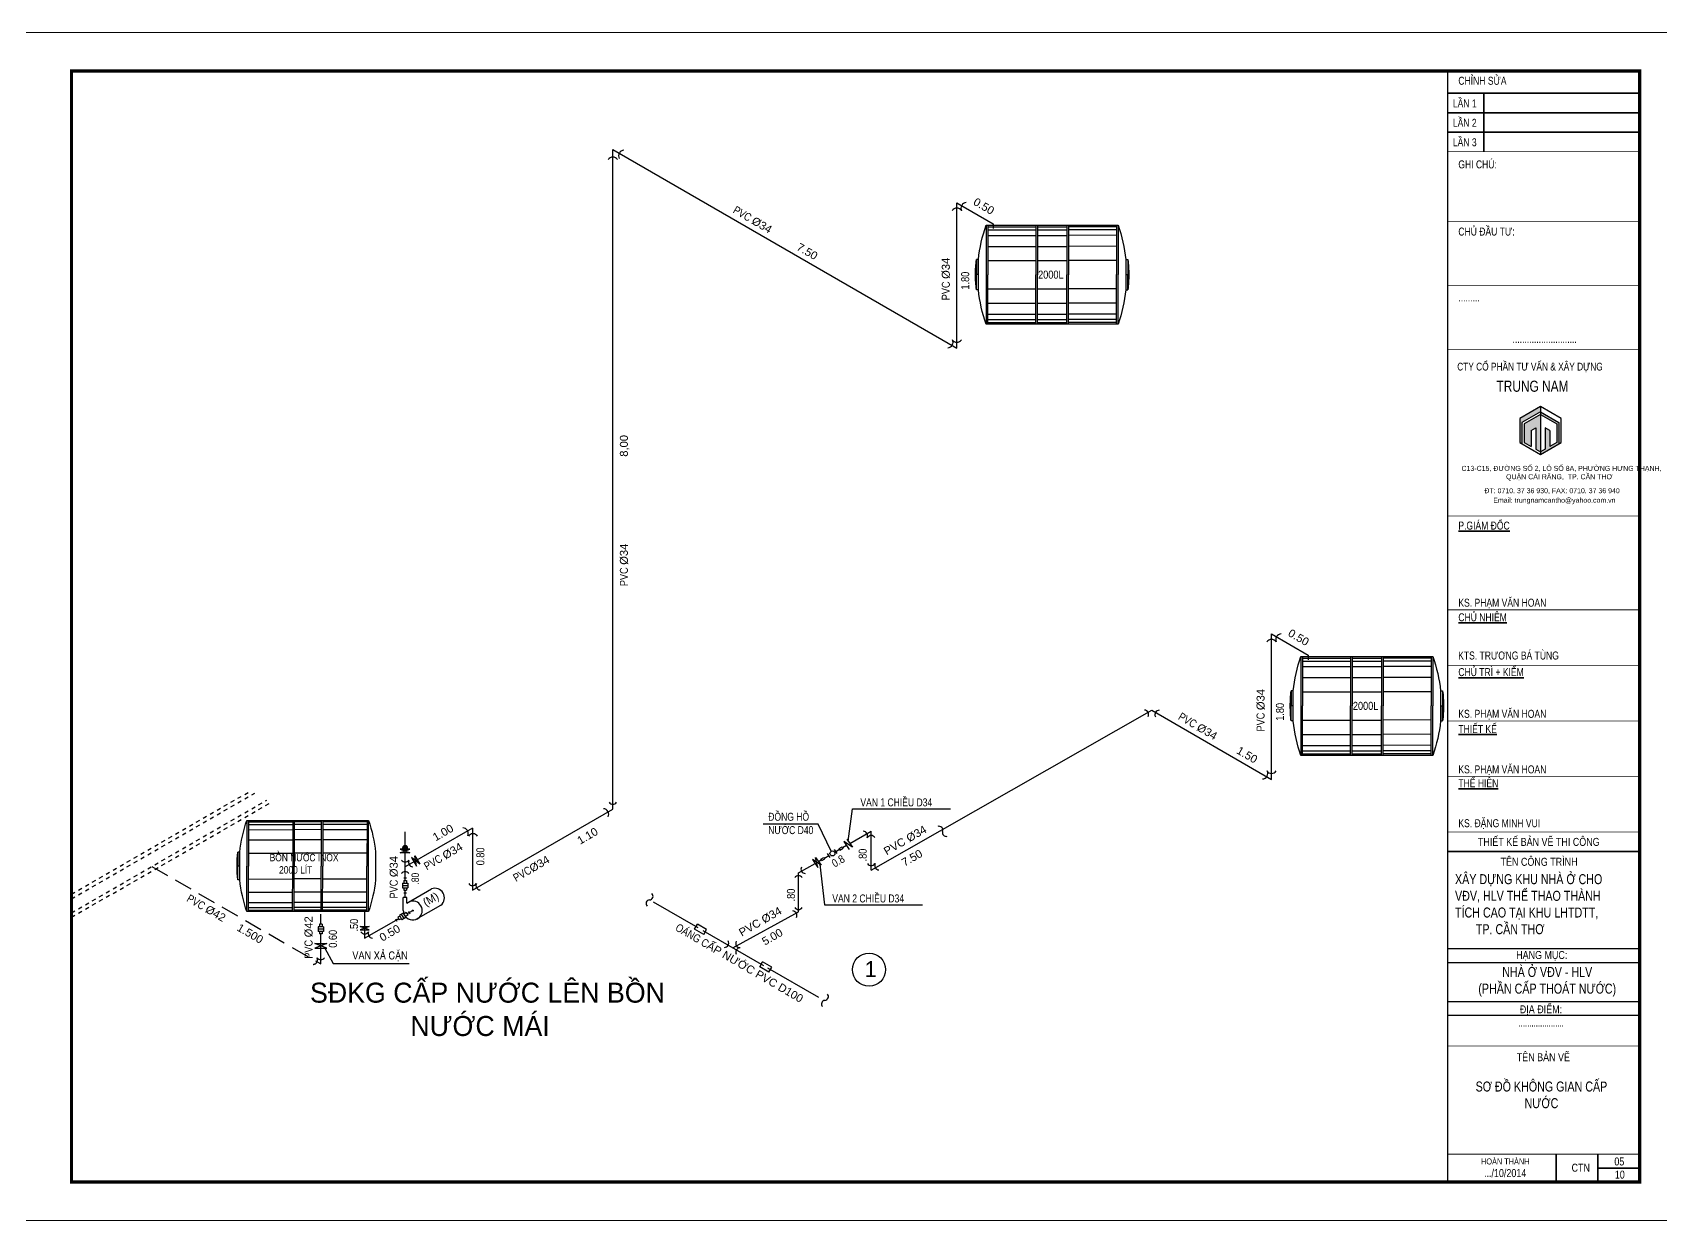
# Model space of a CAD drawing. Header units: millimetres. Extents: x -341 to 79, y 65 to 137.
# Drawn here: x -172.39 to -131.7, y 107.61 to 137.31 of the extents above; entities that cross this region are included whole.
import ezdxf

# ---------------------------------------------------------------- set-up
doc = ezdxf.new("R2010")
doc.units = ezdxf.units.MM
doc.header["$LTSCALE"] = 0.3
doc.header["$MEASUREMENT"] = 0
doc.linetypes.add('DASHEDX2', pattern=[1.5, 1, -0.5])
doc.layers.get('0').update_dxf_attribs({"linetype": 'CONTINUOUS', "lineweight": 13})
doc.layers.get('DEFPOINTS').update_dxf_attribs({"linetype": 'CONTINUOUS', "lineweight": 13})
for name, color, linetype in [('CAP NUOC', 6, 'CONTINUOUS'), ('KHUNG', 6, 'CONTINUOUS'), ('LAYER 7', 7, 'CONTINUOUS'), ('LAYER 8', 8, 'CONTINUOUS'), ('LAYER1', 1, 'CONTINUOUS'), ('LAYER3', 34, 'CONTINUOUS'), ('LAYER5', 5, 'CONTINUOUS'), ('LAYER7', 7, 'CONTINUOUS'), ('NETMANH', 44, 'CONTINUOUS')]:
    doc.layers.add(name, color=color, linetype=linetype)
doc.layers.add('Layer6', color=7, linetype='CONTINUOUS', true_color=0xffe8a3)
doc.styles.add('HELVE-KT', font='VHELVCN.TTF')
doc.styles.add('VNAVO', font='', dxfattribs={"width": 1.1})
doc.styles.add('VNI - HELVE', font='VBOOKMN.TTF', dxfattribs={"width": 0.8})
doc.styles.add('VNIHC2', font='VHELVCN.TTF', dxfattribs={"width": 0.8})
doc.styles.get('VNAVO').set_extended_font_data('VNarial')
doc.dimstyles.new('1-25', dxfattribs={"dimtxt": 0.22, "dimasz": 0.12, "dimexe": 0.12, "dimexo": 0.2, "dimgap": 0.12, "dimtad": 1, "dimdec": 3, "dimlfac": 0.25, "dimzin": 4, "dimdsep": 46, "dimtxsty": 'HELVE-KT', "dimblk1": 'DOT', "dimblk2": 'DOT', "dimsah": 1, "dimcen": 0.18, "dimadec": 3, "dimazin": 0, "dimtfac": 1, "dimtdec": 3, "dimtofl": 0, "dimtmove": 2, "dimatfit": 3, "dimldrblk": 'DOT', "dimfxl": 0, "dimtolj": 1, "dimtzin": 4, "dimarcsym": 0})

# ---------------------------------------------------------------- blocks, each defined once
blk = doc.blocks.new('_DOT')
at = {"color": 0, "linetype": 'ByBlock'}
blk.add_line((-0.5, 0), (-1, 0), dxfattribs=at)
at = {"color": 0, "linetype": 'ByBlock', "const_width": 0.5}
blk.add_lwpolyline([(-0.25, 0, 1), (0.25, 0, 1)], format="xyb", close=True, dxfattribs=at)
blk = doc.blocks.new('b')
for p, q in [((-312.816, 371.618), (-312.817, 372.608)), ((-312.8, 372.608), (-312.799, 372.113)), ((-312.8, 372.592), (-312.319, 372.592)), ((-312.8, 372.562), (-312.319, 372.562)), ((-312.8, 372.507), (-312.319, 372.507)), ((-312.319, 372.608), (-312.319, 372.113)), ((-312.302, 372.608), (-312.302, 372.113)), ((-312.302, 372.592), (-312.011, 372.592)), ((-312.302, 372.562), (-312.011, 372.563)), ((-312.302, 372.507), (-312.011, 372.508)), ((-312.011, 372.608), (-312.011, 372.113)), ((-311.994, 372.608), (-311.994, 372.113)), ((-311.513, 372.591), (-311.994, 372.592)), ((-311.513, 372.562), (-311.994, 372.563)), ((-311.513, 372.507), (-311.994, 372.508)), ((-311.514, 372.608), (-311.513, 372.113)), ((-311.497, 372.608), (-311.496, 372.113)), ((-312.8, 372.397), (-312.319, 372.397)), ((-312.302, 372.397), (-312.011, 372.398)), ((-311.513, 372.397), (-311.994, 372.398)), ((-312.799, 372.253), (-312.319, 372.254)), ((-312.302, 372.254), (-312.011, 372.254)), ((-311.513, 372.253), (-311.994, 372.254)), ((-311.419, 372.264), (-311.399, 372.264)), ((-311.399, 372.264), (-311.399, 372.113)), ((-312.799, 371.618), (-312.799, 372.113)), ((-312.799, 371.972), (-312.319, 371.972)), ((-312.318, 371.618), (-312.319, 372.113)), ((-312.302, 371.618), (-312.302, 372.113)), ((-312.302, 371.973), (-312.01, 371.973)), ((-312.01, 371.618), (-312.011, 372.113)), ((-311.993, 371.618), (-311.994, 372.113)), ((-311.513, 371.972), (-311.994, 371.973)), ((-311.513, 371.618), (-311.513, 372.113)), ((-311.496, 371.618), (-311.496, 372.113)), ((-311.419, 372.113), (-311.39, 372.113)), ((-311.399, 371.962), (-311.399, 372.113)), ((-312.799, 371.828), (-312.319, 371.829)), ((-312.302, 371.829), (-312.01, 371.829)), ((-311.513, 371.828), (-311.993, 371.829)), ((-311.419, 371.962), (-311.399, 371.962)), ((-312.799, 371.718), (-312.318, 371.719)), ((-312.799, 371.663), (-312.318, 371.664)), ((-312.799, 371.634), (-312.318, 371.634)), ((-312.302, 371.719), (-312.01, 371.719)), ((-312.302, 371.664), (-312.01, 371.664)), ((-312.302, 371.634), (-312.01, 371.635)), ((-311.513, 371.718), (-311.993, 371.719)), ((-311.513, 371.663), (-311.993, 371.664)), ((-311.513, 371.634), (-311.993, 371.635))]:
    blk.add_line(p, q)
blk.add_lwpolyline([(-311.419, 372.264, 0.05503), (-311.497, 372.608), (-312.011, 372.608), (-312.817, 372.608, 0.05503), (-312.893, 372.263), (-312.893, 372.113), (-312.893, 371.962, 0.05503), (-312.816, 371.618), (-312.01, 371.618), (-311.496, 371.618, 0.05503), (-311.419, 371.962), (-311.419, 372.113)], format="xyb", close=True)
for centre, start, end in [((-312.794, 372.1), 0.5025, 6.671), ((-312.794, 372.123), 353.4223, 359.5908)]:
    blk.add_arc(centre, 1.404, start, end)
blk = doc.blocks.new('mb-benuoc-1000x1399')
for p, q in [((77, -495), (77, 495)), ((94, 495), (94, 0)), ((574, 495), (574, 0)), ((591, 495), (591, 0)), ((883, 495), (883, 0)), ((900, 495), (900, 0)), ((1380, 494), (1380, -1)), ((1397, 494), (1397, -1)), ((94, 479), (574, 479)), ((591, 479), (883, 479)), ((1380, 478), (900, 479)), ((-20, 150), (-20, -1)), ((0, 150), (-20, 150)), ((94, -495), (94, 0)), ((574, -495), (574, 0)), ((591, -495), (591, 0)), ((883, -495), (883, 0)), ((900, -495), (900, 0)), ((1474, 150), (1494, 150)), ((1494, 150), (1494, -1)), ((0, -1), (-29, -1)), ((-20, -152), (-20, -1)), ((0, -152), (-20, -152)), ((1380, -496), (1380, -1)), ((1397, -496), (1397, -1)), ((1474, -1), (1503, -1)), ((1474, -152), (1494, -152)), ((1494, -152), (1494, -1)), ((94, -479), (574, -479)), ((591, -479), (883, -479)), ((1380, -480), (900, -479))]:
    blk.add_line(p, q)
blk.add_lwpolyline([(1474, 150, 0.05503), (1397, 494), (883, 495), (77, 495, 0.05503), (0, 151), (0, 0), (0, -151, 0.05503), (77, -495), (883, -495), (1397, -496, 0.05503), (1474, -152), (1474, -1)], format="xyb", close=True)
for centre, start, end in [((1375, -12), 173.3756, 179.5441), ((100, -12), 0.4559, 6.6244), ((1375, 10), 180.4559, 186.6244), ((100, 10), 353.3756, 359.5441)]:
    blk.add_arc(centre, 1404, start, end)
at = {"layer": 'NETMANH'}
for p, q in [((94, 449), (574, 449)), ((94, 394), (574, 394)), ((591, 449), (883, 449)), ((591, 394), (883, 394)), ((1380, 448), (900, 449)), ((1380, 393), (900, 394)), ((94, 284), (574, 284)), ((591, 284), (883, 284)), ((1380, 283), (900, 284)), ((94, 141), (574, 141)), ((591, 141), (883, 141)), ((1380, 140), (900, 141)), ((94, -141), (574, -141)), ((591, -141), (883, -141)), ((1380, -142), (900, -141)), ((94, -284), (574, -284)), ((591, -284), (883, -284)), ((1380, -285), (900, -284)), ((94, -394), (574, -394)), ((94, -449), (574, -449)), ((591, -394), (883, -394)), ((591, -449), (883, -449)), ((1380, -395), (900, -394)), ((1380, -450), (900, -449))]:
    blk.add_line(p, q, dxfattribs=at)
blk = doc.blocks.new('AAEER')
at = {"linetype": 'Continuous', "ltscale": 0.08}
h = blk.add_hatch(color=8, dxfattribs=at)
h.paths.add_polyline_path([(377.886, 656.949), (377.886, 657.083), (377.366, 656.782), (377.366, 656.181), (377.423, 656.148), (377.423, 656.682)])
h.paths.add_polyline_path([(377.886, 656.882), (377.481, 656.649), (377.481, 656.181), (377.655, 656.081), (377.655, 656.482), (377.771, 656.548), (377.771, 656.014), (377.886, 655.947)])
blk.add_hatch(color=8, dxfattribs=at).paths.add_polyline_path([(378.118, 656.482), (378.002, 656.548), (378.002, 656.014), (377.886, 655.947), (377.886, 655.88), (378.349, 656.148), (378.349, 656.682), (377.886, 656.949), (377.886, 656.882), (378.291, 656.649), (378.291, 656.181), (378.118, 656.081)])
for p, q in [((377.886, 656.949), (377.423, 656.682)), ((377.886, 656.882), (377.481, 656.649)), ((377.886, 657.083), (377.886, 656.949)), ((377.886, 657.083), (377.886, 655.88)), ((377.886, 656.949), (378.349, 656.682)), ((377.886, 656.882), (377.886, 655.947)), ((377.886, 656.882), (378.291, 656.649)), ((377.423, 656.682), (377.423, 656.148)), ((377.481, 656.649), (377.481, 656.181)), ((377.655, 656.482), (377.771, 656.548)), ((377.655, 656.482), (377.655, 656.081)), ((377.771, 656.548), (377.771, 656.014)), ((378.118, 656.482), (378.002, 656.548)), ((378.002, 656.548), (378.002, 656.014)), ((378.118, 656.482), (378.118, 656.081)), ((378.291, 656.649), (378.291, 656.181)), ((378.349, 656.682), (378.349, 656.148))]:
    blk.add_line(p, q, dxfattribs=at)
blk.add_lwpolyline([(377.366, 656.181), (377.886, 655.88), (378.407, 656.181), (378.407, 656.782), (377.886, 657.083), (377.366, 656.782)], close=True, dxfattribs=at)
for points in [[(377.481, 656.181), (377.655, 656.081)], [(377.771, 656.014), (377.886, 655.947)], [(378.002, 656.014), (377.886, 655.947)], [(378.291, 656.181), (378.118, 656.081)]]:
    blk.add_lwpolyline(points, dxfattribs=at)
for points in [[(375.565, 643.528), (380.365, 643.528)], [(375.565, 643.18), (380.365, 643.18)], [(375.565, 642.208), (380.365, 642.208)], [(375.565, 641.861), (380.365, 641.861)]]:
    blk.add_lwpolyline(points)
at = {"layer": 'LAYER 7', "lineweight": 35}
for points in [[(375.565, 664.914), (380.365, 664.914)], [(376.469, 663.456), (376.469, 664.914)], [(375.565, 664.428), (380.365, 664.428)], [(375.565, 663.942), (380.365, 663.942)], [(375.565, 645.958), (380.365, 645.958)], [(378.282, 638.389), (378.282, 637.695)], [(379.323, 638.389), (379.323, 638.389), (379.323, 637.695)], [(379.323, 638.042), (380.365, 638.042)]]:
    blk.add_lwpolyline(points, dxfattribs=at)
at = {"layer": 'LAYER7', "const_width": 0.0278}
blk.add_lwpolyline([(380.365, 665.47), (375.565, 665.47), (375.565, 637.695), (380.365, 637.695)], close=True, dxfattribs=at)
at = {"layer": 'LAYER7'}
for points, const_width in [([(375.565, 663.456), (380.365, 663.456)], 0.0174), ([(375.565, 661.712), (380.365, 661.712)], 0.0174), ([(375.565, 660.112), (380.365, 660.112)], 0.0174), ([(375.565, 658.512), (380.365, 658.512)], 0.0212), ([(375.565, 654.346), (380.365, 654.346)], 0.0174), ([(375.565, 651.999), (380.365, 651.999)], 0.0174), ([(375.565, 650.61), (380.365, 650.61)], 0.0174), ([(375.565, 649.221), (380.365, 649.221)], 0.0174), ([(375.565, 647.833), (380.365, 647.833)], 0.0174), ([(375.565, 646.444), (380.365, 646.444)], 0.0174), ([(375.565, 641.097), (380.365, 641.097)], 0.0174), ([(375.565, 638.389), (380.365, 638.389)], 0.0174)]:
    blk.add_lwpolyline(points, dxfattribs=dict(at, const_width=const_width))
at = {"layer": 'LAYER 7', "lineweight": 35, "style": 'VNI - HELVE'}
for s, insert, char_height, width, attachment_point in [('CHÆNH SÖÛA', (375.833, 665.327), 0.2, 5.31965, 1), ('LAÀN 1', (375.696, 664.761), 0.2, 5.31965, 1), ('LAÀN 2', (375.696, 664.275), 0.2, 5.31965, 1), ('LAÀN 3', (375.696, 663.789), 0.2, 5.31965, 1), ('GHI CHUÙ:', (375.833, 663.236), 0.2, 5.31965, 1), ('CHUÛ ÑAÀU TÖ:', (375.833, 661.556), 0.2, 5.31965, 1), ('.........', (375.833, 659.91), 0.2, 5.31965, 1), ('...........................', (377.188, 658.873), 0.2, 5.31965, 1), ('{\\LP.GIAÙM ÑOÁC}', (375.833, 654.205), 0.2, 5.31965, 1), ('KS. PHAÏM VAÊN HOAN', (375.833, 652.277), 0.2, 5.31965, 1), ('{\\LCHUÛ NHIEÄM}', (375.833, 651.912), 0.2, 5.31965, 1), ('KTS. TRÖÔNG BAÙ TUØNG', (375.828, 650.957), 0.2, 5.31965, 1), ('{\\LCHUÛ TRÌ + KIEÅM}', (375.833, 650.542), 0.2, 5.31965, 1), ('KS. PHAÏM VAÊN HOAN', (375.833, 649.499), 0.2, 5.31965, 1), ('{\\LTHIEÁT KEÁ}', (375.833, 649.118), 0.2, 5.31965, 1), ('KS. PHAÏM VAÊN HOAN', (375.833, 648.11), 0.2, 5.31965, 1), ('{\\LTHEÅ HIEÄN}', (375.833, 647.765), 0.2, 5.31965, 1), ('KS. ÑAËNG MINH VUI', (375.833, 646.764), 0.2, 5.31965, 1), ('{\\fVNI-Helve|b0|i0|c0|p2;THIEÁT KEÁ BAÛN VEÕ THI COÂNG}', (376.323, 646.297), 0.2, 5.31965, 1), ('{\\fVNI-Helve|b0|i0|c0|p2;TEÂN COÂNG TRÌNH}', (376.889, 645.799), 0.2, 5.31965, 1), ('XAÂY DÖÏNG KHU NHAØ ÔÛ CHO\\PVÑV, HLV THEÅ THAO THAØNH \\PTÍCH CAO TAÏI KHU LHTDTT, \\P       TP. CAÀN THÔ', (375.75, 645.39), 0.25, 7.09083, 1), ('{\\fVNI-Helve|b0|i0|c0|p2;HAÏNG MUÏC:}', (377.279, 643.469), 0.2, 5.31965, 1), ('NHAØ ÔÛ VÑV - HLV\\P(PHAÀN CAÁP THOAÙT NÖÔÙC)', (378.055, 643.07), 0.25, 4.30245, 2), ('{\\fVNI-Helve|b0|i0|c0|p2;ÑÒA ÑIEÅM:}', (377.37, 642.111), 0.2, 5.31965, 1), ('{\\fVNI-Helve|b0|i0|c0|p2;.....................}', (377.337, 641.754), 0.17359, 5.31965, 1), ('{\\fVNI-Helve|b0|i0|c0|p2;TEÂN BAÛN VEÕ}', (377.294, 640.914), 0.2, 5.31965, 1), ('{\\fVNI-Helve|b0|i0|c0|p2;HOAØN THAØNH}', (376.401, 638.282), 0.15, 5.31965, 1), ('{\\fVNI-Helve|b0|i0|c0|p2;CTN}', (378.663, 638.151), 0.2, 5.31965, 1), ('{\\fVNI-Helve|b0|i0|c0|p2;.../10/2014}', (376.475, 638.017), 0.2, 5.31965, 1), ('{\\fVNI-Helve|b0|i0|c0|p2;10}', (379.745, 637.978), 0.2, 5.31965, 1)]:
    blk.add_mtext(s, dxfattribs=dict(at, insert=insert, char_height=char_height, width=width, attachment_point=attachment_point))
at = {"layer": 'LAYER5', "attachment_point": 1, "style": 'VNI - HELVE'}
for s, insert, char_height, width in [('{\\H0.9774x;CTY COÅ PHAÀN TÖ VAÁN & XAÂY DÖÏNG} ', (375.805, 658.177), 0.19891, 4.67984), ('TRUNG NAM', (376.787, 657.729), 0.2777, 3.59296), ('{\\fVNI-Helve|b0|i0|c0|p2;C13-C15, ÑÖÔØNG SOÁ 2, LOÂ SOÁ 8A, PHÖÔØNG HÖNG THAÏNH, \\P                       QUAÄN CAÙI RAÊNG,  TP. CAÀN THÔ}', (375.912, 655.598), 0.12499, 8.0242), ('{\\fVNI-Helve|b0|i0|c0|p2;ÑT: 0710. 37 36 930, FAX: 0710. 37 36 940}', (376.484, 655.04), 0.12499, 8.0242), ('{\\fVNI-Helve|b0|i0|c0|p2;Email: trungnamcantho@yahoo.com.vn}', (376.706, 654.803), 0.12499, 8.0242)]:
    blk.add_mtext(s, dxfattribs=dict(at, insert=insert, char_height=char_height, width=width))

msp = doc.modelspace()

# ---------------------------------------------------------------- linework, layer by layer
at = {"layer": 'CAP NUOC'}
for p, q in [((-165.2479, 114.9475), (-165.2479, 114.8383)), ((-165.2197, 115.0199), (-165.2197, 114.9475)), ((-165.2197, 114.8383), (-165.2197, 114.7765)), ((-165.1479, 115.0199), (-165.1479, 114.9475)), ((-165.1479, 114.8383), (-165.1479, 114.7765)), ((-165.1197, 114.9475), (-165.1197, 114.8383))]:
    msp.add_line(p, q, dxfattribs=at)
for points in [[(-157.8835, 117.897), (-157.8835, 134.383)], [(-157.8835, 134.383), (-149.2854, 129.4189)], [(-149.2854, 129.4189), (-149.2854, 133.0554)], [(-149.2854, 133.0554), (-148.3731, 132.5279)], [(-148.3731, 132.5279), (-148.3731, 132.41)], [(-141.4169, 118.637), (-141.4169, 122.2735)], [(-141.4169, 122.2735), (-140.5046, 121.746)], [(-140.5046, 121.746), (-140.5046, 121.6281)], [(-144.4126, 120.3666), (-141.4169, 118.637)], [(-161.395, 115.8696), (-157.8835, 117.897)], [(-161.395, 117.4192), (-161.395, 115.8696)], [(-165.1838, 115.0199), (-165.1838, 115.2642)], [(-165.1197, 114.9475), (-165.2479, 114.9475)], [(-165.1197, 114.8929), (-165.2479, 114.8929)], [(-165.1197, 114.8383), (-165.2479, 114.8383)], [(-165.1479, 115.0199), (-165.2197, 115.0199)], [(-165.1479, 114.7765), (-165.2197, 114.7765)], [(-165.1838, 114.0228), (-165.1838, 114.7765)]]:
    msp.add_lwpolyline(points, dxfattribs=at)
at = {"layer": 'CAP NUOC', "linetype": 'Continuous', "ltscale": 0.08}
for points in [[(-152.275, 116.7847), (-152.3418, 116.888)], [(-155.8386, 114.8905), (-155.7667, 115.0149)], [(-155.6107, 114.7589), (-155.5388, 114.8833)], [(-154.2114, 113.951), (-154.1395, 114.0754)], [(-153.9834, 113.8195), (-153.9116, 113.9438)]]:
    msp.add_lwpolyline(points, dxfattribs=at)
at = {"layer": 'CAP NUOC'}
for centre, radius, start, end in [((-149.2854, 132.7816), 0.138, 33.21397, 146.78603), ((-149.0404, 132.9157), 0.1417, 93.25514, 205.27725), ((-141.4169, 121.9997), 0.138, 33.21397, 146.78603), ((-141.1718, 122.1338), 0.1417, 93.25514, 205.27725), ((-157.8835, 118.1264), 0.1104, 213.21397, 326.78603), ((-165.1838, 114.2381), 0.1104, 213.21397, 326.78603)]:
    msp.add_arc(centre, radius, start, end, dxfattribs=at)
at = {"layer": 'CAP NUOC', "linetype": 'Continuous', "ltscale": 0.08}
for centre, start, end in [((-149.7259, 117.3723), 338.26875, 110.32615), ((-149.5547, 117.3041), 158.26875, 290.32615), ((-156.9611, 115.5323), 92.906, 224.96339), ((-156.9705, 115.7162), 272.906, 44.96339), ((-152.5863, 113.2049), 272.906, 44.96339), ((-152.577, 113.0209), 92.906, 224.96339)]:
    msp.add_arc(centre, 0.0921, start, end, dxfattribs=at)
at = {"layer": 'DEFPOINTS', "linetype": 'Continuous', "ltscale": 0.08}
msp.add_lwpolyline([(-173.2157, 107.6101), (-131.2157, 107.6101), (-131.2157, 137.3101), (-173.2157, 137.3101)], close=True, dxfattribs=at)
at = {"layer": 'KHUNG', "linetype": 'Continuous', "ltscale": 0.08}
for p, q in [((-163.1969, 116.7976), (-162.9553, 116.8929)), ((-162.9553, 116.8929), (-163.1969, 116.8929)), ((-163.1969, 116.8929), (-162.9553, 116.7976)), ((-162.9553, 116.7976), (-163.1969, 116.7976)), ((-151.8941, 116.9418), (-152.1117, 117.0836)), ((-152.1117, 117.0836), (-151.9718, 116.8866)), ((-152.034, 117.1388), (-151.8941, 116.9418)), ((-162.7124, 116.5192), (-162.9157, 116.6808)), ((-162.9157, 116.6808), (-162.7949, 116.4715)), ((-162.8332, 116.7284), (-162.7124, 116.5192)), ((-162.7949, 116.4715), (-162.8332, 116.7284)), ((-152.6773, 116.4896), (-152.8949, 116.6314)), ((-152.8949, 116.6314), (-152.755, 116.4344)), ((-152.8172, 116.6866), (-152.6773, 116.4896)), ((-163.9764, 114.8754), (-164.1987, 114.9631)), ((-164.1987, 114.9631), (-163.9764, 114.9631)), ((-163.9764, 114.9631), (-164.1987, 114.8754)), ((-164.1987, 114.8754), (-163.9764, 114.8754)), ((-165.0328, 114.4157), (-165.3348, 114.5349)), ((-165.3348, 114.5349), (-165.0328, 114.5349)), ((-165.0328, 114.5349), (-165.3348, 114.4157)), ((-165.3348, 114.4157), (-165.0328, 114.4157))]:
    msp.add_line(p, q, dxfattribs=at)
for points in [[(-151.4247, 116.3711), (-144.4126, 120.3666)], [(-161.395, 117.4192), (-163.0761, 116.4486)], [(-151.9614, 117.0367), (-151.4247, 117.3465)], [(-151.4247, 116.3711), (-151.4247, 117.3465)], [(-163.0761, 116.1111), (-163.0761, 116.7976)], [(-152.3084, 116.8363), (-152.2166, 116.8894)], [(-152.2271, 116.9076), (-152.1494, 116.9525)], [(-152.206, 116.8711), (-152.1283, 116.916)], [(-152.1494, 116.9525), (-152.1283, 116.916)], [(-152.1389, 116.9342), (-152.0443, 116.9888)], [(-153.2418, 116.2974), (-152.8275, 116.5366)], [(-152.755, 116.4344), (-152.8172, 116.6866)], [(-152.7446, 116.5845), (-152.6736, 116.6255)], [(-152.6841, 116.6438), (-152.6064, 116.6886)], [(-152.6841, 116.6438), (-152.663, 116.6073)], [(-152.663, 116.6073), (-152.5853, 116.6521)], [(-152.6064, 116.6886), (-152.5853, 116.6521)], [(-152.5959, 116.6704), (-152.4809, 116.7367)], [(-152.4475, 116.6851), (-152.5144, 116.7884)], [(-163.1119, 116.1775), (-163.0404, 116.1775)], [(-153.2418, 115.322), (-153.2418, 116.2974)], [(-163.1093, 115.8015), (-163.0378, 115.8015)], [(-164.0875, 115.3302), (-164.0875, 114.6638)], [(-162.9898, 115.3388), (-162.9545, 115.2766)], [(-155.7515, 114.9232), (-156.868, 115.5678)], [(-154.8879, 114.4246), (-153.2418, 115.322)], [(-164.0875, 114.6638), (-163.2406, 115.1528)], [(-163.3155, 115.1508), (-163.2801, 115.0886)], [(-155.6107, 114.7589), (-155.8386, 114.8905)], [(-155.5388, 114.8833), (-155.7667, 115.0149)], [(-154.1118, 113.9765), (-155.6259, 114.8507)], [(-153.9834, 113.8195), (-154.2114, 113.951)], [(-153.9116, 113.9438), (-154.1395, 114.0754)], [(-152.7361, 113.1822), (-154.0101, 113.9178)]]:
    msp.add_lwpolyline(points, dxfattribs=at)
for centre, radius in [((-152.3941, 116.7869), 0.0615), ((-162.8853, 115.3579), 0.011)]:
    msp.add_circle(centre, radius, dxfattribs=at)
for centre, radius, start, end in [((-157.5985, 134.2248), 0.1417, 93.25514, 205.27725), ((-157.8835, 134.0554), 0.1417, 34.27691, 146.29902), ((-149.5196, 129.5706), 0.1417, 273.25514, 25.27725), ((-149.2854, 129.7056), 0.138, 213.21397, 326.78603), ((-144.6036, 120.257), 0.1134, 333.71305, 85.73517), ((-144.2198, 120.2536), 0.1134, 93.25514, 205.27725), ((-141.6511, 118.7887), 0.1417, 273.25514, 25.27725), ((-141.4169, 118.9237), 0.138, 213.21397, 326.78603), ((-158.1272, 117.7627), 0.1417, 334.72275, 86.74486), ((-161.6387, 117.2849), 0.1417, 334.72275, 86.74486), ((-161.379, 117.1413), 0.138, 33.21397, 146.78603), ((-151.6309, 117.2281), 0.1134, 333.71305, 85.73517), ((-151.4247, 117.1237), 0.1104, 33.21396, 146.78604), ((-163.0761, 116.6795), 0.1104, 213.21396, 326.78604), ((-162.8802, 116.5618), 0.1104, 153.21396, 266.78604), ((-153.0715, 116.3958), 0.1104, 153.21396, 266.78604), ((-151.4247, 116.5937), 0.1104, 213.21396, 326.78604), ((-151.2263, 116.4856), 0.1104, 153.21396, 266.78604), ((-163.0761, 116.22), 0.1104, 33.21396, 146.78604), ((-161.395, 116.0923), 0.1104, 213.21396, 326.78604), ((-161.1966, 115.9842), 0.1104, 153.21396, 266.78604), ((-153.2418, 116.1223), 0.1104, 33.21396, 146.78604), ((-153.3947, 115.2343), 0.1134, 333.71305, 85.73517), ((-153.2418, 115.4945), 0.1104, 213.21396, 326.78604), ((-164.0875, 114.8864), 0.1104, 213.21396, 326.78604), ((-163.8891, 114.7783), 0.1104, 153.21396, 266.78604), ((-155.0994, 114.5511), 0.1134, 273.25514, 25.27725), ((-154.7019, 114.5391), 0.1104, 153.21396, 266.78604), ((-154.6973, 114.3165), 0.1134, 93.64304, 205.66515)]:
    msp.add_arc(centre, radius, start, end, dxfattribs=at)
at = {"layer": 'LAYER 8', "linetype": 'DASHEDX2', "ltscale": 0.2}
for points in [[(-171.4157, 115.7663), (-166.936, 118.3492)], [(-171.4157, 115.6509), (-166.8359, 118.2915)], [(-171.4157, 115.3046), (-166.5358, 118.1182)], [(-171.4157, 115.1892), (-166.4358, 118.0604)]]:
    msp.add_lwpolyline(points, dxfattribs=at)
at = {"layer": 'LAYER 8', "lineweight": -3, "ltscale": 0.05}
msp.add_lwpolyline([(-165.0846, 114.4157), (-164.8781, 114.032), (-162.9721, 114.032)], dxfattribs=at)
at = {"layer": 'LAYER1', "linetype": 'Continuous', "ltscale": 0.08}
for points in [[(-152.004, 117.0965), (-151.8889, 117.902), (-149.4427, 117.902)], [(-152.4251, 116.84), (-152.7497, 117.5218), (-154.1295, 117.5218)], [(-152.7078, 116.5095), (-152.5912, 115.5003), (-150.1451, 115.5003)]]:
    msp.add_lwpolyline(points, dxfattribs=at)
at = {"layer": 'LAYER5', "linetype": 'DASHEDX2', "ltscale": 1.5}
msp.add_lwpolyline([(-169.4085, 116.4619), (-165.1838, 114.0228)], dxfattribs=at)
at = {"layer": 'LAYER5', "linetype": 'DASHEDX2', "ltscale": 3}
msp.add_arc((-165.3792, 114.1256), 0.1134, 273.25514, 25.27725, dxfattribs=at)
at = {"layer": 'Layer6', "linetype": 'Continuous', "ltscale": 0.08}
for points in [[(-152.2271, 116.9076), (-152.206, 116.8711)], [(-163.0761, 115.6812), (-163.0761, 115.8676)], [(-163.0297, 115.2745), (-162.8853, 115.3579)]]:
    msp.add_lwpolyline(points, dxfattribs=at)
at = {"layer": 'LAYER7', "linetype": 'Continuous', "ltscale": 0.08}
for p, q in [((-163.1402, 116.0387), (-163.1402, 115.9295)), ((-163.112, 116.1111), (-163.112, 116.0387)), ((-163.0402, 116.1111), (-163.0402, 116.0387)), ((-163.012, 116.0387), (-163.012, 115.9295)), ((-163.112, 115.9295), (-163.112, 115.8676)), ((-163.0402, 115.9295), (-163.0402, 115.8676)), ((-163.2056, 115.2164), (-163.2594, 115.1859)), ((-163.1245, 115.2949), (-163.2195, 115.2409)), ((-163.0612, 115.1834), (-163.1562, 115.1295)), ((-163.0477, 115.3061), (-163.1106, 115.2704)), ((-163.0122, 115.2437), (-163.0751, 115.2079)), ((-163.1701, 115.154), (-163.2239, 115.1234))]:
    msp.add_line(p, q, dxfattribs=at)
at = {"layer": 'LAYER7', "linetype": 'Continuous', "const_width": 0.08}
msp.add_lwpolyline([(-132.2157, 136.3475), (-171.4157, 136.3475), (-171.4157, 108.5726), (-132.2157, 108.5726)], close=True, dxfattribs=at)
at = {"layer": 'LAYER7', "linetype": 'Continuous', "ltscale": 0.08}
for points in [[(-163.1402, 116.0387), (-163.012, 116.0387)], [(-163.1402, 115.9841), (-163.012, 115.9841)], [(-163.112, 116.1111), (-163.0402, 116.1111)], [(-163.1402, 115.9295), (-163.012, 115.9295)], [(-163.1216, 115.3579), (-163.1216, 115.6812)], [(-163.0306, 115.6812), (-163.1216, 115.6812)], [(-163.112, 115.8676), (-163.0402, 115.8676)], [(-163.0306, 115.5442), (-162.4183, 115.8977)], [(-163.0306, 115.5442), (-163.0306, 115.6812)], [(-163.2594, 115.1859), (-163.2239, 115.1234)], [(-163.2195, 115.2409), (-163.1562, 115.1295)], [(-163.172, 115.2679), (-163.1087, 115.1565)], [(-163.1245, 115.2949), (-163.0612, 115.1834)], [(-163.0477, 115.3061), (-163.0122, 115.2437)], [(-162.7963, 115.139), (-162.1845, 115.4922)]]:
    msp.add_lwpolyline(points, dxfattribs=at)
msp.add_circle((-151.48, 113.8802), 0.4132, dxfattribs=at)
for centre, start, end in [((-162.8853, 115.3579), 307.87588, 112.05475), ((-162.3296, 115.6787), 307.87588, 112.05475), ((-162.8853, 115.3579), 180, 201.02803), ((-162.8853, 115.3579), 218.52168, 311.39087)]:
    msp.add_arc(centre, 0.2363, start, end, dxfattribs=at)

# ---------------------------------------------------------------- block references
at = {"layer": 'LAYER 7', "linetype": 'Continuous'}
msp.add_blockref('AAEER', (-512.5807, -529.1221), dxfattribs=at)
at = {"layer": 'LAYER 8', "xscale": -0.002499999827705324, "yscale": 0.002499999827705324, "zscale": 0.002499999827705324, "rotation": 180}
for p in [(-148.7453, 131.2543), (-140.8768, 120.4724)]:
    msp.add_blockref('mb-benuoc-1000x1399', p, dxfattribs=at)
at = {"layer": 'LAYER3', "linetype": 'Continuous', "ltscale": 0.05, "xscale": -2.303999999999974, "yscale": 2.303999999999974, "zscale": 2.303999999999974}
msp.add_blockref('b', (-884.7198, -740.877), dxfattribs=at)

# ---------------------------------------------------------------- texts
at = {"layer": 'LAYER 7', "lineweight": 35, "style": 'VNI - HELVE'}
for s, insert, char_height, width, attachment_point in [('SÔ ÑOÀ KHOÂNG GIAN CAÁP NÖÔÙC', (-134.6703, 111.0839), 0.25, 3.29167, 2), ('{\\fVNI-Helve|b0|i0|c0|p2;05}', (-132.8479, 109.1847), 0.2, 5.319651, 1)]:
    msp.add_mtext(s, dxfattribs=dict(at, insert=insert, char_height=char_height, width=width, attachment_point=attachment_point))
at = {"layer": 'LAYER1', "linetype": 'Continuous', "ltscale": 0.05, "style": 'HELVE-KT'}
for s, insert, char_height, attachment_point, rotation in [('{\\fArial|b0|i0|c0|p34;0.50                          }', (-148.7926, 133.1926), 0.2, 1, 329.8031), ('PVC {\\fArial|b0|i0|c0|p34;%%C34          7.50 }', (-154.7975, 132.9866), 0.2, 1, 329.8031), ('PVC {\\fArial|b0|i0|c0|p34;%%C34    }', (-149.4528, 130.6168), 0.2, 7, 90), ('{\\fArial|b0|i0|c0|p34;0.50                          }', (-140.9241, 122.4107), 0.2, 1, 329.8031), ('PVC {\\fArial|b0|i0|c0|p34;%%C34    }', (-141.5843, 119.8348), 0.2, 7, 90), ('PVC {\\fArial|b0|i0|c0|p34;%%C34        1.50 }', (-143.6677, 120.3217), 0.2, 1, 329.8031), ('{\\fArial|b0|i0|c0|p34;1.00}', (-162.4141, 117.2578), 0.2, 1, 30), ('PVC{\\fArial|b0|i0|c0|p34;%%C34           1.10}', (-158.3322, 117.4483), 0.2, 3, 30.1969), ('{\\fArial|b0|i0|c0|p34;PVC %%C34  }', (-151.1392, 116.9086), 0.2, 1, 30), ('PVC {\\fArial|b0|i0|c0|p34;%%C34}', (-161.7139, 117.0675), 0.2, 3, 30.1969), ('.80', (-151.5358, 116.5869), 0.2, 7, 90), ('{\\fArial|b0|i0|c0|p34;7.50 }', (-150.6915, 116.6257), 0.2, 1, 30), ('0.8', (-152.1641, 116.7635), 0.2, 3, 30.1969), ('.80', (-162.7287, 116.009), 0.184, 7, 90), ('PVC {\\fArial|b0|i0|c0|p34;%%C42     1.500 }', (-168.4546, 115.7749), 0.2, 1, 329.8031), ('.80', (-153.3283, 115.5872), 0.2, 7, 90), ('PVC {\\fArial|b0|i0|c0|p34;%%C42    }', (-165.3834, 114.153), 0.2, 7, 90), ('{\\fArial|b0|i0|c0|p34;PVC %%C34  }', (-154.7603, 114.876), 0.2, 1, 30), ('.50', (-164.2518, 114.8335), 0.2, 7, 90), ('{\\fArial|b0|i0|c0|p34;0.50}', (-163.7444, 114.7499), 0.2, 1, 30), ('OÁNG C{\\fArial|b0|i0|c0|p34;ẤP NƯỚC PVC D100}', (-156.2395, 115.0472), 0.2, 1, 329.8031), ('{\\fArial|b0|i0|c0|p34;5.00 }', (-154.1833, 114.6515), 0.2, 1, 30)]:
    msp.add_mtext(s, dxfattribs=dict(at, insert=insert, char_height=char_height, attachment_point=attachment_point, rotation=rotation))
at = {"layer": 'LAYER1', "linetype": 'Continuous', "ltscale": 0.05, "char_height": 0.2, "style": 'HELVE-KT'}
for s, insert, width, attachment_point, rotation in [('1.80', (-149.1759, 130.8842), 6.441619, 1, 90), ('PVC {\\fArial|b0|i0|c0|p34;%%C34                            8,00         }', (-157.4703, 123.4683), 4.672611, 7, 90), ('1.80', (-141.3073, 120.1023), 6.441619, 1, 90), ('0.80', (-161.295, 116.4886), 6.441619, 1, 90), ('PVC {\\fArial|b0|i0|c0|p34;%%C34}', (-163.4615, 115.659), 4.672611, 1, 90), ('{\\fVNI-Avo|b0|i0|c0|p2;\\P(M)}', (-162.8284, 115.9139), 6.663479, 1, 30.60819), ('0.60', (-164.9829, 114.4285), 6.441619, 1, 90)]:
    msp.add_mtext(s, dxfattribs=dict(at, insert=insert, width=width, attachment_point=attachment_point, rotation=rotation))
at = {"layer": 'LAYER1', "linetype": 'Continuous', "ltscale": 0.05}
for s, insert, char_height, width, attachment_point, style in [('2000L', (-147.2528, 131.3579), 0.2, 6.441619, 1, 'HELVE-KT'), ('2000L', (-139.3843, 120.5759), 0.2, 6.441619, 1, 'HELVE-KT'), ('BOÀN NÖÔÙC INOX   \\P    2000 LÍT', (-166.4621, 116.2808), 0.183997, 2.145005, 7, 'HELVE-KT'), ('{\\fVNI-Avo|b0|i0|c0|p2;1}', (-151.5869, 114.0945), 0.4, 16.658698, 1, 'VNAVO')]:
    msp.add_mtext(s, dxfattribs=dict(at, insert=insert, char_height=char_height, width=width, attachment_point=attachment_point, style=style))
at = {"layer": 'LAYER1', "linetype": 'Continuous', "ltscale": 0.08}
for s, insert, char_height, width, attachment_point, style in [('{\\fVNI-Book|b0|i0|c0|p2;VAN 1 CHIEÀU D34}', (-151.6954, 118.1629), 0.2, 2.26177, 1, 'VNIHC2'), ('{\\fVNI-Book|b0|i0|c0|p2;ÑOÀNG HOÀ NÖÔÙC D40}', (-153.9985, 117.8032), 0.2, 1.589928, 1, 'VNIHC2'), ('{\\fVNI-Book|b0|i0|c0|p2;VAN 2 CHIEÀU D34}', (-152.3978, 115.7612), 0.2, 2.26177, 1, 'VNIHC2'), ('{\\fVNI-Avo|b0|i0|c0|p2;\\H0.8333x;  SÑKG CAÁP NÖÔÙC LEÂN BOÀN NÖÔÙC MAÙI \\H1.2x; }', (-161.2032, 113.5554), 0.6, 9.231839, 2, 'VNAVO')]:
    msp.add_mtext(s, dxfattribs=dict(at, insert=insert, char_height=char_height, width=width, attachment_point=attachment_point, style=style))
at = {"layer": 'LAYER1', "linetype": 'Continuous', "ltscale": 0.05, "insert": (-163.0107, 114.3368), "char_height": 0.2, "attachment_point": 3, "style": 'HELVE-KT'}
msp.add_mtext('VAN XAÛ CAËN', dxfattribs=at)

# ---------------------------------------------------------------- leaders
at = {"layer": 'LAYER1', "linetype": 'Continuous', "ltscale": 0.04}
msp.add_leader([(-163.0761, 116.9266), (-163.0761, 117.325)], dimstyle='1-25', override={"dimasz": 0.15, "dimgap": 0.12, "dimtad": 0, "dimfxl": 800, "dimfxlon": 1}, dxfattribs=at)

doc.saveas('drawing.dxf')
